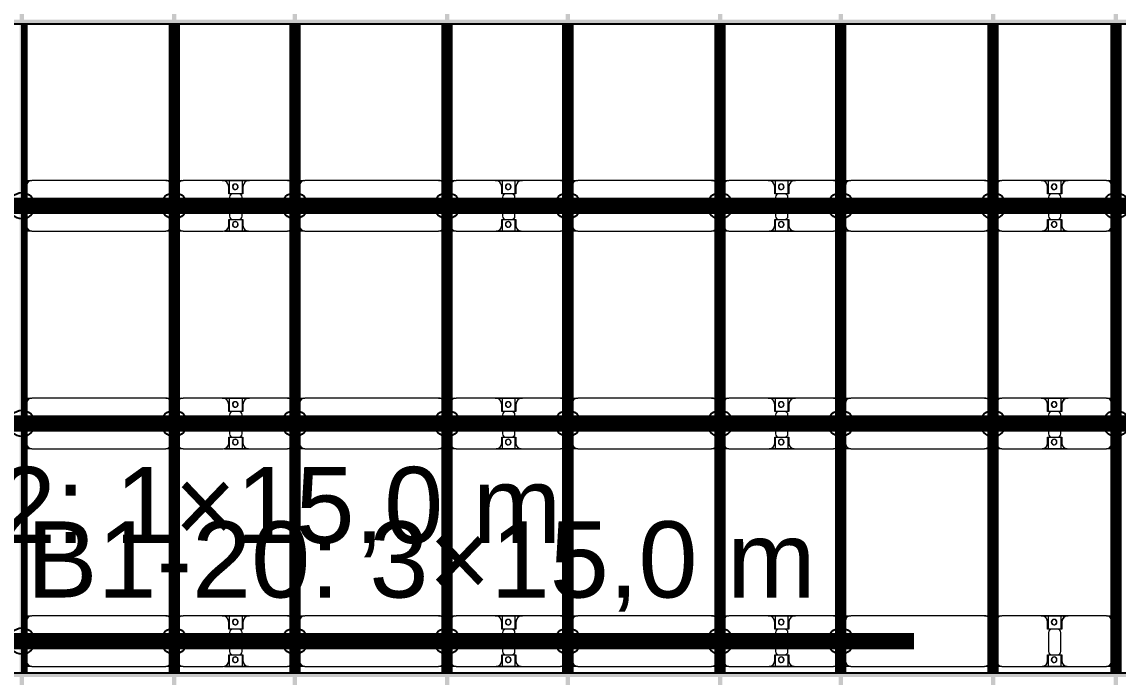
# Model space of a CAD drawing. Header units: millimetres. Extents: x -268744 to 115753, y -96240 to -10461.
# Drawn here: x -249724 to -239644, y -28647 to -22627 of the extents above; entities that cross this region are included whole.
import ezdxf

# ---------------------------------------------------------------- set-up
doc = ezdxf.new("R2010")
doc.units = ezdxf.units.MM
doc.layers.add('A-GENM', color=13, linetype='Continuous', lineweight=9)
doc.layers.add('S-BEAM', color=12, linetype='Continuous', lineweight=9)
doc.layers.add('GC-GHI CHU', color=2, linetype='Continuous')
doc.layers.add('GC-HOP 40x60 GIA CUONG', color=1, linetype='Continuous')
doc.styles.add('GC_VN', font='arial.ttf')

# ---------------------------------------------------------------- blocks, each defined once
blk = doc.blocks.new('Dầm C52 - Dầm C52-V1-KHUNG KẾT CẤU BÈ PIN 1')
at = {"layer": 'S-BEAM', "lineweight": 140}
h = blk.add_hatch(color=1, dxfattribs=at)
h.paths.add_polyline_path([(-25481, 20), (-25481, -20), (-25441, -20), (-25445, 20)])
h.paths.add_polyline_path([(-25401, -20), (-19441, -20), (-19443, 20), (-25401, 20)])
h.paths.add_polyline_path([(-19401, 20), (-19401, -20), (-13441, -20), (-13441, 20), (-18981, 20)])
h.paths.add_polyline_path([(-13401, -20), (-7441, -20), (-7441, 20), (-13401, 20)])
h.paths.add_polyline_path([(-7401, 20), (-7401, -20), (-1441, -20), (-1441, 20), (-6977, 20)])
h.paths.add_polyline_path([(-1401, -20), (4559, -20), (4559, 20), (-1401, 20)])
h.paths.add_polyline_path([(4599, 20), (4599, -20), (10559, -20), (10559, 20), (5027, 20)])
h.paths.add_polyline_path([(10599, -20), (16559, -20), (16559, 20), (10599, 20)])
h.paths.add_polyline_path([(16599, 20), (16599, -20), (22559, -20), (22559, 20), (17032, 20)])
h.paths.add_polyline_path([(22599, -20), (25259, -20), (25259, 20), (22599, 20)])
h.paths.add_polyline_path([(25299, -20), (25481, -20), (25481, 20), (25299, 20)])
at = {"layer": 'S-BEAM', "color": 1, "lineweight": 140}
blk.add_line((22559, -20), (16599, -20), dxfattribs=at)
blk = doc.blocks.new('Dầm C52 - Dầm C52-102503-KHUNG KẾT CẤU BÈ PIN 1')
at = {"layer": 'S-BEAM', "lineweight": 140}
h = blk.add_hatch(color=1, dxfattribs=at)
h.paths.add_polyline_path([(-25481, 20), (-25481, -20), (-25441, -20), (-25441, 20)])
h.paths.add_polyline_path([(-25401, 20), (-25401, -20), (-19441, -20), (-19443, 20), (-24983, 20)])
h.paths.add_polyline_path([(-19401, 20), (-19401, -20), (-13441, -20), (-13441, 20), (-17596, 20)])
h.paths.add_polyline_path([(-13401, -20), (-7441, -20), (-7441, 20), (-13401, 20)])
h.paths.add_polyline_path([(-7401, -20), (-1441, -20), (-1441, 20), (-7401, 20)])
h.paths.add_polyline_path([(-1401, -20), (4559, -20), (4559, 20), (-1401, 20)])
h.paths.add_polyline_path([(4599, -20), (10559, -20), (10559, 20), (4599, 20)])
h.paths.add_polyline_path([(10599, 20), (10599, -20), (16559, -20), (16559, 20), (11953, 20)])
h.paths.add_polyline_path([(16599, -20), (22559, -20), (22559, 20), (16599, 20)])
h.paths.add_polyline_path([(22599, -20), (25259, -20), (25259, 20), (22599, 20)])
h.paths.add_polyline_path([(25299, -20), (25442, -20), (25442, 20), (25299, 20)])
at = {"layer": 'S-BEAM', "color": 1, "lineweight": 140}
for p, q in [((16599, 20), (22559, 20)), ((22559, -20), (16599, -20))]:
    blk.add_line(p, q, dxfattribs=at)
blk = doc.blocks.new('Dầm C52 - Dầm C52-V2-KHUNG KẾT CẤU BÈ PIN 1')
at = {"layer": 'S-BEAM', "lineweight": 140}
h = blk.add_hatch(color=1, dxfattribs=at)
h.paths.add_polyline_path([(-25481, 20), (-25481, -20), (-25441, -20), (-25441, 20)])
h.paths.add_polyline_path([(-25401, 20), (-25401, -20), (-19441, -20), (-19443, 20), (-24983, 20)])
h.paths.add_polyline_path([(-19401, 20), (-19401, -20), (-13441, -20), (-13441, 20), (-18520, 20)])
h.paths.add_polyline_path([(-13401, -20), (-7441, -20), (-7441, 20), (-13401, 20)])
h.paths.add_polyline_path([(-7401, 20), (-7401, -20), (-1441, -20), (-1441, 20), (-6515, 20)])
h.paths.add_polyline_path([(-1401, 20), (-1401, -20), (4559, -20), (4559, 20), (-975, 20)])
h.paths.add_polyline_path([(4599, -20), (10559, -20), (10559, 20), (4599, 20)])
h.paths.add_polyline_path([(10599, -20), (16559, -20), (16559, 20), (10599, 20)])
h.paths.add_polyline_path([(16599, 20), (16599, -20), (22559, -20), (22559, 20), (17493, 20)])
h.paths.add_polyline_path([(22599, 20), (22599, -20), (25259, -20), (25259, 20), (23034, 20)])
h.paths.add_polyline_path([(25299, -20), (25481, -20), (25481, 20), (25299, 20)])
at = {"layer": 'S-BEAM', "color": 1, "lineweight": 140}
for p, q in [((16599, 20), (22559, 20)), ((22559, -20), (16599, -20))]:
    blk.add_line(p, q, dxfattribs=at)
blk = doc.blocks.new('Dai phao do pin - DẢI PHAO ĐỠ PIN-V17-KHUNG KẾT CẤU BÈ PIN 1')
at = {"layer": 'A-GENM', "color": 7}
for p, q in [((4328, 242), (4400, 242)), ((4328, 242), (4400, 242)), ((5630, 242), (4400, 242)), ((5630, 242), (5688, 242)), ((5630, 242), (5688, 242)), ((5728, 242), (5790, 242)), ((5728, 242), (5790, 242)), ((6150, 242), (5790, 242)), ((6150, 242), (6332, 242)), ((6332, 242), (6150, 242)), ((6218, 242), (6400, 242)), ((6218, 116), (6218, 242)), ((6400, 242), (6218, 242)), ((6332, 242), (6332, 116)), ((6750, 242), (6400, 242)), ((6750, 242), (6798, 242)), ((6750, 242), (6798, 242)), ((6838, 242), (6910, 242)), ((6838, 242), (6910, 242)), ((8140, 242), (6910, 242)), ((8140, 242), (8198, 242)), ((8140, 242), (8198, 242)), ((8238, 242), (8300, 242)), ((8238, 242), (8300, 242)), ((8660, 242), (8300, 242)), ((8660, 242), (8842, 242)), ((8842, 242), (8660, 242)), ((8728, 242), (8910, 242)), ((8728, 116), (8728, 242)), ((8910, 242), (8728, 242)), ((8842, 242), (8842, 116)), ((9260, 242), (8910, 242)), ((9260, 242), (9308, 242)), ((9260, 242), (9308, 242)), ((9348, 242), (9420, 242)), ((9348, 242), (9420, 242)), ((10650, 242), (9420, 242)), ((10650, 242), (10708, 242)), ((10650, 242), (10708, 242)), ((10748, 242), (10810, 242)), ((10748, 242), (10810, 242)), ((11170, 242), (10810, 242)), ((11170, 242), (11352, 242)), ((11352, 242), (11170, 242)), ((11238, 242), (11420, 242)), ((11238, 116), (11238, 242)), ((11420, 242), (11238, 242)), ((11352, 242), (11352, 116)), ((11770, 242), (11420, 242)), ((11770, 242), (11818, 242)), ((11770, 242), (11818, 242)), ((11858, 242), (11930, 242)), ((11858, 242), (11930, 242)), ((13160, 242), (11930, 242)), ((13160, 242), (13218, 242)), ((13160, 242), (13218, 242)), ((13258, 242), (13320, 242)), ((13258, 242), (13320, 242)), ((13680, 242), (13320, 242)), ((13680, 242), (13862, 242)), ((13862, 242), (13680, 242)), ((13748, 242), (13930, 242)), ((13748, 116), (13748, 242)), ((13930, 242), (13748, 242)), ((13862, 242), (13862, 116)), ((14280, 242), (13930, 242)), ((14280, 242), (14348, 242)), ((14280, 242), (14348, 242)), ((4350, 192), (4350, -173)), ((5680, -173), (5680, 192)), ((5740, 192), (5740, -173)), ((6210, 118), (6210, 182)), ((6302, 118), (6210, 118)), ((6340, 118), (6248, 118)), ((6340, 182), (6340, 118)), ((6860, 192), (6860, -173)), ((8190, -173), (8190, 192)), ((8250, 192), (8250, -173)), ((8720, 118), (8720, 182)), ((8812, 118), (8720, 118)), ((8850, 118), (8758, 118)), ((8850, 182), (8850, 118)), ((9370, 192), (9370, -173)), ((10700, -173), (10700, 192)), ((10760, 192), (10760, -173)), ((11230, 118), (11230, 182)), ((11322, 118), (11230, 118)), ((11360, 118), (11268, 118)), ((11360, 182), (11360, 118)), ((11880, 192), (11880, -173)), ((13210, -173), (13210, 192)), ((13270, 192), (13270, -173)), ((13740, 118), (13740, 182)), ((13832, 118), (13740, 118)), ((13870, 118), (13778, 118)), ((13870, 182), (13870, 118)), ((14330, -173), (14330, 192)), ((6218, 88), (6218, -88)), ((6332, -88), (6332, 88)), ((8728, 88), (8728, -88)), ((8842, -88), (8842, 88)), ((11238, 88), (11238, -88)), ((11352, -88), (11352, 88)), ((13748, 88), (13748, -88)), ((13862, -88), (13862, 88)), ((6210, -173), (6210, -118)), ((6210, -118), (6302, -118)), ((6218, -223), (6218, -116)), ((6248, -118), (6340, -118)), ((6332, -116), (6332, -223)), ((6340, -118), (6340, -173)), ((8720, -173), (8720, -118)), ((8720, -118), (8812, -118)), ((8728, -223), (8728, -116)), ((8758, -118), (8850, -118)), ((8842, -116), (8842, -223)), ((8850, -118), (8850, -173)), ((11230, -173), (11230, -118)), ((11230, -118), (11322, -118)), ((11238, -223), (11238, -116)), ((11268, -118), (11360, -118)), ((11352, -116), (11352, -223)), ((11360, -118), (11360, -173)), ((13740, -173), (13740, -118)), ((13740, -118), (13832, -118)), ((13748, -223), (13748, -116)), ((13778, -118), (13870, -118)), ((13862, -116), (13862, -223)), ((13870, -118), (13870, -173)), ((4400, -223), (4328, -223)), ((4400, -223), (4328, -223)), ((4400, -223), (5630, -223)), ((5688, -223), (5630, -223)), ((5688, -223), (5630, -223)), ((5790, -223), (5728, -223)), ((5790, -223), (5728, -223)), ((5790, -223), (6160, -223)), ((6332, -223), (6170, -223)), ((6170, -223), (6332, -223)), ((6390, -223), (6218, -223)), ((6218, -223), (6390, -223)), ((6390, -223), (6750, -223)), ((6798, -223), (6750, -223)), ((6798, -223), (6750, -223)), ((6910, -223), (6838, -223)), ((6910, -223), (6838, -223)), ((6910, -223), (8140, -223)), ((8198, -223), (8140, -223)), ((8198, -223), (8140, -223)), ((8300, -223), (8238, -223)), ((8300, -223), (8238, -223)), ((8300, -223), (8670, -223)), ((8842, -223), (8670, -223)), ((8670, -223), (8842, -223)), ((8900, -223), (8728, -223)), ((8728, -223), (8900, -223)), ((8900, -223), (9260, -223)), ((9308, -223), (9260, -223)), ((9308, -223), (9260, -223)), ((9420, -223), (9348, -223)), ((9420, -223), (9348, -223)), ((9420, -223), (10650, -223)), ((10708, -223), (10650, -223)), ((10708, -223), (10650, -223)), ((10810, -223), (10748, -223)), ((10810, -223), (10748, -223)), ((10810, -223), (11180, -223)), ((11352, -223), (11180, -223)), ((11180, -223), (11352, -223)), ((11410, -223), (11238, -223)), ((11238, -223), (11410, -223)), ((11410, -223), (11770, -223)), ((11818, -223), (11770, -223)), ((11818, -223), (11770, -223)), ((11930, -223), (11858, -223)), ((11930, -223), (11858, -223)), ((11930, -223), (13160, -223)), ((13218, -223), (13160, -223)), ((13218, -223), (13160, -223)), ((13320, -223), (13258, -223)), ((13320, -223), (13258, -223)), ((13320, -223), (13690, -223)), ((13862, -223), (13690, -223)), ((13690, -223), (13862, -223)), ((13920, -223), (13748, -223)), ((13748, -223), (13920, -223)), ((13920, -223), (14280, -223)), ((14348, -223), (14280, -223)), ((14348, -223), (14280, -223))]:
    blk.add_line(p, q, dxfattribs=at)
for centre, radius, start, end in [((4400, 192), 50, 90, 180), ((4400, 192), 50, 150, 180), ((4400, 192), 50, 105, 135), ((5630, 192), 50, 360, 90), ((5630, 192), 50, 60, 90), ((5630, 192), 50, 15, 30), ((5790, 192), 50, 90, 180), ((5790, 192), 50, 105, 180), ((6150, 182), 60, 360, 90), ((6150, 182), 60, 360, 60), ((6269, 183), 25, 0, 180), ((6269, 183), 25, 0, 165), ((6271, 183), 25, 0, 180), ((6271, 183), 25, 90, 180), ((6271, 183), 25, 15, 75), ((6400, 182), 60, 90, 180), ((6400, 182), 60, 120, 180), ((6750, 192), 50, 30, 90), ((6750, 192), 50, 30, 75), ((6910, 192), 50, 90, 180), ((6910, 192), 50, 150, 180), ((6910, 192), 50, 105, 135), ((8140, 192), 50, 360, 90), ((8140, 192), 50, 60, 90), ((8140, 192), 50, 15, 30), ((8300, 192), 50, 90, 180), ((8300, 192), 50, 105, 180), ((8660, 182), 60, 360, 90), ((8660, 182), 60, 360, 60), ((8779, 183), 25, 360, 180), ((8779, 183), 25, 360, 165), ((8781, 183), 25, 0, 180), ((8781, 183), 25, 90, 180), ((8781, 183), 25, 15, 75), ((8910, 182), 60, 90, 180), ((8910, 182), 60, 120, 180), ((9260, 192), 50, 30, 90), ((9260, 192), 50, 30, 75), ((9420, 192), 50, 90, 180), ((9420, 192), 50, 150, 180), ((9420, 192), 50, 105, 135), ((10650, 192), 50, 360, 90), ((10650, 192), 50, 60, 90), ((10650, 192), 50, 15, 30), ((10810, 192), 50, 90, 180), ((10810, 192), 50, 105, 180), ((11170, 182), 60, 360, 90), ((11170, 182), 60, 360, 60), ((11289, 183), 25, 360, 180), ((11289, 183), 25, 360, 165), ((11291, 183), 25, 360, 180), ((11291, 183), 25, 90, 180), ((11291, 183), 25, 15, 75), ((11420, 182), 60, 90, 180), ((11420, 182), 60, 120, 180), ((11770, 192), 50, 30, 90), ((11770, 192), 50, 30, 75), ((11930, 192), 50, 90, 180), ((11930, 192), 50, 150, 180), ((11930, 192), 50, 105, 135), ((13160, 192), 50, 360, 90), ((13160, 192), 50, 60, 90), ((13160, 192), 50, 15, 30), ((13320, 192), 50, 90, 180), ((13320, 192), 50, 105, 180), ((13680, 182), 60, 360, 90), ((13680, 182), 60, 360, 60), ((13799, 183), 25, 0, 180), ((13799, 183), 25, 360, 165), ((13801, 183), 25, 0, 180), ((13801, 183), 25, 90, 180), ((13801, 183), 25, 15, 75), ((13930, 182), 60, 90, 180), ((13930, 182), 60, 120, 180), ((14280, 192), 50, 360, 90), ((14280, 192), 50, 360, 75), ((6248, 88), 30, 90, 180), ((6269, 183), 25, 180, 0), ((6271, 183), 25, 180, 360), ((6271, 183), 25, 180, 300), ((6269, 183), 25, 210, 0), ((6271, 183), 25, 330, 345), ((6302, 88), 30, 360, 90), ((8758, 88), 30, 90, 180), ((8779, 183), 25, 180, 360), ((8781, 183), 25, 180, 360), ((8781, 183), 25, 180, 300), ((8779, 183), 25, 210, 360), ((8781, 183), 25, 330, 345), ((8812, 88), 30, 360, 90), ((11268, 88), 30, 90, 180), ((11289, 183), 25, 180, 0), ((11291, 183), 25, 180, 0), ((11291, 183), 25, 180, 300), ((11289, 183), 25, 210, 0), ((11291, 183), 25, 330, 345), ((11322, 88), 30, 0, 90), ((13778, 88), 30, 90, 180), ((13799, 183), 25, 180, 0), ((13801, 183), 25, 180, 0), ((13801, 183), 25, 180, 300), ((13799, 183), 25, 210, 360), ((13801, 183), 25, 330, 345), ((13832, 88), 30, 360, 90), ((6248, -88), 30, 180, 270), ((6302, -88), 30, 270, 0), ((8758, -88), 30, 180, 270), ((8812, -88), 30, 270, 360), ((11268, -88), 30, 180, 270), ((11322, -88), 30, 270, 0), ((13778, -88), 30, 180, 270), ((13832, -88), 30, 270, 0), ((4400, -173), 50, 180, 270), ((4400, -173), 50, 180, 210.8169), ((5630, -173), 50, 270, 360), ((5630, -173), 50, 330, 360), ((5790, -173), 50, 180, 270), ((5790, -173), 50, 180, 255), ((6160, -173), 50, 270, 360), ((6160, -173), 50, 285, 360), ((6269, -162), 25, 0, 180), ((6269, -162), 25, 105, 165), ((6269, -162), 25, 180, 0), ((6269, -162), 25, 195, 0), ((6271, -162), 25, 360, 180), ((6271, -162), 25, 105, 180), ((6271, -162), 25, 180, 360), ((6271, -162), 25, 180, 270), ((6269, -162), 25, 0, 75), ((6271, -162), 25, 15, 75), ((6271, -162), 25, 285, 345), ((6390, -173), 50, 180, 270), ((6390, -173), 50, 180, 255), ((6750, -173), 50, 270, 330), ((6750, -173), 50, 285, 330), ((6910, -173), 50, 180, 270), ((6910, -173), 50, 180, 210), ((8140, -173), 50, 270, 0), ((8140, -173), 50, 330, 360), ((8300, -173), 50, 180, 270), ((8300, -173), 50, 180, 255), ((8670, -173), 50, 270, 0), ((8670, -173), 50, 285, 0), ((8779, -162), 25, 0, 180), ((8779, -162), 25, 105, 165), ((8779, -162), 25, 180, 0), ((8779, -162), 25, 195, 0), ((8781, -162), 25, 0, 180), ((8781, -162), 25, 105, 180), ((8781, -162), 25, 180, 360), ((8781, -162), 25, 180, 270), ((8779, -162), 25, 0, 75), ((8781, -162), 25, 15, 75), ((8781, -162), 25, 285, 345), ((8900, -173), 50, 180, 270), ((8900, -173), 50, 180, 255), ((9260, -173), 50, 270, 330), ((9260, -173), 50, 285, 330), ((9420, -173), 50, 180, 270), ((9420, -173), 50, 180, 210), ((10650, -173), 50, 270, 360), ((10650, -173), 50, 330, 360), ((10810, -173), 50, 180, 270), ((10810, -173), 50, 180, 255), ((11180, -173), 50, 270, 0), ((11180, -173), 50, 285, 0), ((11289, -162), 25, 0, 180), ((11289, -162), 25, 105, 165), ((11289, -162), 25, 180, 0), ((11289, -162), 25, 195, 0), ((11291, -162), 25, 0, 180), ((11291, -162), 25, 105, 180), ((11291, -162), 25, 180, 0), ((11291, -162), 25, 180, 270), ((11289, -162), 25, 360, 75), ((11291, -162), 25, 15, 75), ((11291, -162), 25, 285, 345), ((11410, -173), 50, 180, 270), ((11410, -173), 50, 180, 255), ((11770, -173), 50, 270, 330), ((11770, -173), 50, 285, 330), ((11930, -173), 50, 180, 270), ((11930, -173), 50, 180, 210), ((13160, -173), 50, 270, 0), ((13160, -173), 50, 330, 0), ((13320, -173), 50, 180, 270), ((13320, -173), 50, 180, 255), ((13690, -173), 50, 270, 360), ((13690, -173), 50, 285, 360), ((13799, -162), 25, 0, 180), ((13799, -162), 25, 105, 165), ((13799, -162), 25, 180, 0), ((13799, -162), 25, 195, 0), ((13801, -162), 25, 0, 180), ((13801, -162), 25, 105, 180), ((13801, -162), 25, 180, 0), ((13801, -162), 25, 180, 270), ((13799, -162), 25, 0, 75), ((13801, -162), 25, 15, 75), ((13801, -162), 25, 285, 345), ((13920, -173), 50, 180, 270), ((13920, -173), 50, 180, 255), ((14280, -173), 50, 270, 0), ((14280, -173), 50, 285, 0), ((4400, -173), 50, 240, 270), ((5630, -173), 50, 285, 300), ((6910, -173), 50, 240, 270), ((8140, -173), 50, 285, 300), ((9420, -173), 50, 240, 270), ((10650, -173), 50, 285, 300), ((11930, -173), 50, 240, 270), ((13160, -173), 50, 285, 300)]:
    blk.add_arc(centre, radius, start, end, dxfattribs=at)
blk = doc.blocks.new('Dai phao do pin - DẢI PHAO ĐỠ PIN-V22-KHUNG KẾT CẤU BÈ PIN 1')
at = {"layer": 'A-GENM', "color": 7}
for p, q in [((4328, 242), (4400, 242)), ((4328, 242), (4400, 242)), ((5630, 242), (4400, 242)), ((5630, 242), (5688, 242)), ((5630, 242), (5688, 242)), ((5728, 242), (5790, 242)), ((5728, 242), (5790, 242)), ((6150, 242), (5790, 242)), ((6150, 242), (6332, 242)), ((6332, 242), (6150, 242)), ((6218, 242), (6400, 242)), ((6218, 116), (6218, 242)), ((6400, 242), (6218, 242)), ((6332, 242), (6332, 116)), ((6750, 242), (6400, 242)), ((6750, 242), (6798, 242)), ((6750, 242), (6798, 242)), ((6838, 242), (6910, 242)), ((6838, 242), (6910, 242)), ((8140, 242), (6910, 242)), ((8140, 242), (8198, 242)), ((8140, 242), (8198, 242)), ((8238, 242), (8300, 242)), ((8238, 242), (8300, 242)), ((8660, 242), (8300, 242)), ((8660, 242), (8842, 242)), ((8842, 242), (8660, 242)), ((8728, 242), (8910, 242)), ((8728, 116), (8728, 242)), ((8910, 242), (8728, 242)), ((8842, 242), (8842, 116)), ((9260, 242), (8910, 242)), ((9260, 242), (9308, 242)), ((9260, 242), (9308, 242)), ((9348, 242), (9420, 242)), ((9348, 242), (9420, 242)), ((10650, 242), (9420, 242)), ((10650, 242), (10708, 242)), ((10650, 242), (10708, 242)), ((10748, 242), (10810, 242)), ((10748, 242), (10810, 242)), ((11170, 242), (10810, 242)), ((11170, 242), (11352, 242)), ((11352, 242), (11170, 242)), ((11238, 242), (11420, 242)), ((11238, 116), (11238, 242)), ((11420, 242), (11238, 242)), ((11352, 242), (11352, 116)), ((11770, 242), (11420, 242)), ((11770, 242), (11818, 242)), ((11770, 242), (11818, 242)), ((11858, 242), (11930, 242)), ((11858, 242), (11930, 242)), ((13160, 242), (11930, 242)), ((13160, 242), (13218, 242)), ((13160, 242), (13218, 242)), ((13258, 242), (13320, 242)), ((13258, 242), (13320, 242)), ((13680, 242), (13320, 242)), ((13680, 242), (13862, 242)), ((13862, 242), (13680, 242)), ((13748, 242), (13930, 242)), ((13748, 116), (13748, 242)), ((13930, 242), (13748, 242)), ((13862, 242), (13862, 116)), ((14280, 242), (13930, 242)), ((14280, 242), (14348, 242)), ((14280, 242), (14348, 242)), ((4350, 192), (4350, -173)), ((5680, -173), (5680, 192)), ((5740, 192), (5740, -173)), ((6210, 118), (6210, 182)), ((6302, 118), (6210, 118)), ((6340, 118), (6248, 118)), ((6340, 182), (6340, 118)), ((6860, 192), (6860, -173)), ((8190, -173), (8190, 192)), ((8250, 192), (8250, -173)), ((8720, 118), (8720, 182)), ((8812, 118), (8720, 118)), ((8850, 118), (8758, 118)), ((8850, 182), (8850, 118)), ((9370, 192), (9370, -173)), ((10700, -173), (10700, 192)), ((10760, 192), (10760, -173)), ((11230, 118), (11230, 182)), ((11322, 118), (11230, 118)), ((11360, 118), (11268, 118)), ((11360, 182), (11360, 118)), ((11880, 192), (11880, -173)), ((13210, -173), (13210, 192)), ((13270, 192), (13270, -173)), ((13740, 118), (13740, 182)), ((13832, 118), (13740, 118)), ((13870, 118), (13778, 118)), ((13870, 182), (13870, 118)), ((14330, -173), (14330, 192)), ((6218, 88), (6218, -88)), ((6332, -88), (6332, 88)), ((8728, 88), (8728, -88)), ((8842, -88), (8842, 88)), ((11238, 88), (11238, -88)), ((11352, -88), (11352, 88)), ((13748, 88), (13748, -88)), ((13862, -88), (13862, 88)), ((6210, -173), (6210, -118)), ((6210, -118), (6302, -118)), ((6218, -223), (6218, -116)), ((6248, -118), (6340, -118)), ((6332, -116), (6332, -223)), ((6340, -118), (6340, -173)), ((8720, -173), (8720, -118)), ((8720, -118), (8812, -118)), ((8728, -223), (8728, -116)), ((8758, -118), (8850, -118)), ((8842, -116), (8842, -223)), ((8850, -118), (8850, -173)), ((11230, -173), (11230, -118)), ((11230, -118), (11322, -118)), ((11238, -223), (11238, -116)), ((11268, -118), (11360, -118)), ((11352, -116), (11352, -223)), ((11360, -118), (11360, -173)), ((13740, -173), (13740, -118)), ((13740, -118), (13832, -118)), ((13748, -223), (13748, -116)), ((13778, -118), (13870, -118)), ((13862, -116), (13862, -223)), ((13870, -118), (13870, -173)), ((4400, -223), (4328, -223)), ((4400, -223), (4328, -223)), ((4400, -223), (5630, -223)), ((5688, -223), (5630, -223)), ((5688, -223), (5630, -223)), ((5790, -223), (5728, -223)), ((5790, -223), (5728, -223)), ((5790, -223), (6160, -223)), ((6332, -223), (6170, -223)), ((6170, -223), (6332, -223)), ((6390, -223), (6218, -223)), ((6218, -223), (6390, -223)), ((6390, -223), (6750, -223)), ((6798, -223), (6750, -223)), ((6798, -223), (6750, -223)), ((6910, -223), (6838, -223)), ((6910, -223), (6838, -223)), ((6910, -223), (8140, -223)), ((8198, -223), (8140, -223)), ((8198, -223), (8140, -223)), ((8300, -223), (8238, -223)), ((8300, -223), (8238, -223)), ((8300, -223), (8670, -223)), ((8842, -223), (8670, -223)), ((8670, -223), (8842, -223)), ((8900, -223), (8728, -223)), ((8728, -223), (8900, -223)), ((8900, -223), (9260, -223)), ((9308, -223), (9260, -223)), ((9308, -223), (9260, -223)), ((9420, -223), (9348, -223)), ((9420, -223), (9348, -223)), ((9420, -223), (10650, -223)), ((10708, -223), (10650, -223)), ((10708, -223), (10650, -223)), ((10810, -223), (10748, -223)), ((10810, -223), (10748, -223)), ((10810, -223), (11180, -223)), ((11352, -223), (11180, -223)), ((11180, -223), (11352, -223)), ((11410, -223), (11238, -223)), ((11238, -223), (11410, -223)), ((11410, -223), (11770, -223)), ((11818, -223), (11770, -223)), ((11818, -223), (11770, -223)), ((11930, -223), (11858, -223)), ((11930, -223), (11858, -223)), ((11930, -223), (13160, -223)), ((13218, -223), (13160, -223)), ((13218, -223), (13160, -223)), ((13320, -223), (13258, -223)), ((13320, -223), (13258, -223)), ((13320, -223), (13690, -223)), ((13862, -223), (13690, -223)), ((13690, -223), (13862, -223)), ((13920, -223), (13748, -223)), ((13748, -223), (13920, -223)), ((13920, -223), (14280, -223)), ((14348, -223), (14280, -223)), ((14348, -223), (14280, -223))]:
    blk.add_line(p, q, dxfattribs=at)
for centre, radius, start, end in [((4400, 192), 50, 90, 180), ((4400, 192), 50, 150, 180), ((4400, 192), 50, 105, 135), ((5630, 192), 50, 360, 90), ((5630, 192), 50, 60, 90), ((5630, 192), 50, 15, 30), ((5790, 192), 50, 90, 180), ((5790, 192), 50, 105, 180), ((6150, 182), 60, 360, 90), ((6150, 182), 60, 360, 60), ((6269, 183), 25, 0, 180), ((6269, 183), 25, 0, 165), ((6271, 183), 25, 0, 180), ((6271, 183), 25, 90, 180), ((6271, 183), 25, 15, 75), ((6400, 182), 60, 90, 180), ((6400, 182), 60, 120, 180), ((6750, 192), 50, 30, 90), ((6750, 192), 50, 30, 75), ((6910, 192), 50, 90, 180), ((6910, 192), 50, 150, 180), ((6910, 192), 50, 105, 135), ((8140, 192), 50, 360, 90), ((8140, 192), 50, 60, 90), ((8140, 192), 50, 15, 30), ((8300, 192), 50, 90, 180), ((8300, 192), 50, 105, 180), ((8660, 182), 60, 360, 90), ((8660, 182), 60, 360, 60), ((8779, 183), 25, 360, 180), ((8779, 183), 25, 360, 165), ((8781, 183), 25, 0, 180), ((8781, 183), 25, 90, 180), ((8781, 183), 25, 15, 75), ((8910, 182), 60, 90, 180), ((8910, 182), 60, 120, 180), ((9260, 192), 50, 30, 90), ((9260, 192), 50, 30, 75), ((9420, 192), 50, 90, 180), ((9420, 192), 50, 150, 180), ((9420, 192), 50, 105, 135), ((10650, 192), 50, 360, 90), ((10650, 192), 50, 60, 90), ((10650, 192), 50, 15, 30), ((10810, 192), 50, 90, 180), ((10810, 192), 50, 105, 180), ((11170, 182), 60, 360, 90), ((11170, 182), 60, 360, 60), ((11289, 183), 25, 360, 180), ((11289, 183), 25, 360, 165), ((11291, 183), 25, 360, 180), ((11291, 183), 25, 90, 180), ((11291, 183), 25, 15, 75), ((11420, 182), 60, 90, 180), ((11420, 182), 60, 120, 180), ((11770, 192), 50, 30, 90), ((11770, 192), 50, 30, 75), ((11930, 192), 50, 90, 180), ((11930, 192), 50, 150, 180), ((11930, 192), 50, 105, 135), ((13160, 192), 50, 360, 90), ((13160, 192), 50, 60, 90), ((13160, 192), 50, 15, 30), ((13320, 192), 50, 90, 180), ((13320, 192), 50, 105, 180), ((13680, 182), 60, 360, 90), ((13680, 182), 60, 360, 60), ((13799, 183), 25, 0, 180), ((13799, 183), 25, 360, 165), ((13801, 183), 25, 0, 180), ((13801, 183), 25, 90, 180), ((13801, 183), 25, 15, 75), ((13930, 182), 60, 90, 180), ((13930, 182), 60, 120, 180), ((14280, 192), 50, 360, 90), ((14280, 192), 50, 360, 75), ((6248, 88), 30, 90, 180), ((6269, 183), 25, 180, 0), ((6271, 183), 25, 180, 360), ((6271, 183), 25, 180, 300), ((6269, 183), 25, 210, 0), ((6271, 183), 25, 330, 345), ((6302, 88), 30, 360, 90), ((8758, 88), 30, 90, 180), ((8779, 183), 25, 180, 360), ((8781, 183), 25, 180, 360), ((8781, 183), 25, 180, 300), ((8779, 183), 25, 210, 360), ((8781, 183), 25, 330, 345), ((8812, 88), 30, 360, 90), ((11268, 88), 30, 90, 180), ((11289, 183), 25, 180, 0), ((11291, 183), 25, 180, 0), ((11291, 183), 25, 180, 300), ((11289, 183), 25, 210, 0), ((11291, 183), 25, 330, 345), ((11322, 88), 30, 0, 90), ((13778, 88), 30, 90, 180), ((13799, 183), 25, 180, 0), ((13801, 183), 25, 180, 0), ((13801, 183), 25, 180, 300), ((13799, 183), 25, 210, 360), ((13801, 183), 25, 330, 345), ((13832, 88), 30, 360, 90), ((6248, -88), 30, 180, 270), ((6302, -88), 30, 270, 0), ((8758, -88), 30, 180, 270), ((8812, -88), 30, 270, 360), ((11268, -88), 30, 180, 270), ((11322, -88), 30, 270, 0), ((13778, -88), 30, 180, 270), ((13832, -88), 30, 270, 0), ((4400, -173), 50, 180, 270), ((4400, -173), 50, 180, 210.8169), ((5630, -173), 50, 270, 360), ((5630, -173), 50, 330, 360), ((5790, -173), 50, 180, 270), ((5790, -173), 50, 180, 255), ((6160, -173), 50, 270, 360), ((6160, -173), 50, 285, 360), ((6269, -162), 25, 0, 180), ((6269, -162), 25, 105, 165), ((6269, -162), 25, 180, 0), ((6269, -162), 25, 195, 0), ((6271, -162), 25, 360, 180), ((6271, -162), 25, 105, 180), ((6271, -162), 25, 180, 360), ((6271, -162), 25, 180, 270), ((6269, -162), 25, 0, 75), ((6271, -162), 25, 15, 75), ((6271, -162), 25, 285, 345), ((6390, -173), 50, 180, 270), ((6390, -173), 50, 180, 255), ((6750, -173), 50, 270, 330), ((6750, -173), 50, 285, 330), ((6910, -173), 50, 180, 270), ((6910, -173), 50, 180, 210), ((8140, -173), 50, 270, 0), ((8140, -173), 50, 330, 360), ((8300, -173), 50, 180, 270), ((8300, -173), 50, 180, 255), ((8670, -173), 50, 270, 0), ((8670, -173), 50, 285, 0), ((8779, -162), 25, 0, 180), ((8779, -162), 25, 105, 165), ((8779, -162), 25, 180, 0), ((8779, -162), 25, 195, 0), ((8781, -162), 25, 0, 180), ((8781, -162), 25, 105, 180), ((8781, -162), 25, 180, 360), ((8781, -162), 25, 180, 270), ((8779, -162), 25, 0, 75), ((8781, -162), 25, 15, 75), ((8781, -162), 25, 285, 345), ((8900, -173), 50, 180, 270), ((8900, -173), 50, 180, 255), ((9260, -173), 50, 270, 330), ((9260, -173), 50, 285, 330), ((9420, -173), 50, 180, 270), ((9420, -173), 50, 180, 210), ((10650, -173), 50, 270, 360), ((10650, -173), 50, 330, 360), ((10810, -173), 50, 180, 270), ((10810, -173), 50, 180, 255), ((11180, -173), 50, 270, 0), ((11180, -173), 50, 285, 0), ((11289, -162), 25, 0, 180), ((11289, -162), 25, 105, 165), ((11289, -162), 25, 180, 0), ((11289, -162), 25, 195, 0), ((11291, -162), 25, 0, 180), ((11291, -162), 25, 105, 180), ((11291, -162), 25, 180, 0), ((11291, -162), 25, 180, 270), ((11289, -162), 25, 360, 75), ((11291, -162), 25, 15, 75), ((11291, -162), 25, 285, 345), ((11410, -173), 50, 180, 270), ((11410, -173), 50, 180, 255), ((11770, -173), 50, 270, 330), ((11770, -173), 50, 285, 330), ((11930, -173), 50, 180, 270), ((11930, -173), 50, 180, 210), ((13160, -173), 50, 270, 0), ((13160, -173), 50, 330, 0), ((13320, -173), 50, 180, 270), ((13320, -173), 50, 180, 255), ((13690, -173), 50, 270, 360), ((13690, -173), 50, 285, 360), ((13799, -162), 25, 0, 180), ((13799, -162), 25, 105, 165), ((13799, -162), 25, 180, 0), ((13799, -162), 25, 195, 0), ((13801, -162), 25, 0, 180), ((13801, -162), 25, 105, 180), ((13801, -162), 25, 180, 0), ((13801, -162), 25, 180, 270), ((13799, -162), 25, 0, 75), ((13801, -162), 25, 15, 75), ((13801, -162), 25, 285, 345), ((13920, -173), 50, 180, 270), ((13920, -173), 50, 180, 255), ((14280, -173), 50, 270, 0), ((14280, -173), 50, 285, 0), ((4400, -173), 50, 240, 270), ((5630, -173), 50, 285, 300), ((6910, -173), 50, 240, 270), ((8140, -173), 50, 285, 300), ((9420, -173), 50, 240, 270), ((10650, -173), 50, 285, 300), ((11930, -173), 50, 240, 270), ((13160, -173), 50, 285, 300)]:
    blk.add_arc(centre, radius, start, end, dxfattribs=at)
blk = doc.blocks.new('Dai phao do pin - DẢI PHAO ĐỠ PIN-V23-KHUNG KẾT CẤU BÈ PIN 1')
at = {"layer": 'A-GENM', "color": 7}
for p, q in [((4328, 242), (4400, 242)), ((4328, 242), (4400, 242)), ((5630, 242), (4400, 242)), ((5630, 242), (5688, 242)), ((5630, 242), (5688, 242)), ((5728, 242), (5790, 242)), ((5728, 242), (5790, 242)), ((6150, 242), (5790, 242)), ((6150, 242), (6332, 242)), ((6332, 242), (6150, 242)), ((6218, 242), (6400, 242)), ((6218, 116), (6218, 242)), ((6400, 242), (6218, 242)), ((6332, 242), (6332, 116)), ((6750, 242), (6400, 242)), ((6750, 242), (6798, 242)), ((6750, 242), (6798, 242)), ((6838, 242), (6910, 242)), ((6838, 242), (6910, 242)), ((8140, 242), (6910, 242)), ((8140, 242), (8198, 242)), ((8140, 242), (8198, 242)), ((8238, 242), (8300, 242)), ((8238, 242), (8300, 242)), ((8660, 242), (8300, 242)), ((8660, 242), (8842, 242)), ((8842, 242), (8660, 242)), ((8728, 242), (8910, 242)), ((8728, 116), (8728, 242)), ((8910, 242), (8728, 242)), ((8842, 242), (8842, 116)), ((9260, 242), (8910, 242)), ((9260, 242), (9308, 242)), ((9260, 242), (9308, 242)), ((9348, 242), (9420, 242)), ((9348, 242), (9420, 242)), ((10650, 242), (9420, 242)), ((10650, 242), (10708, 242)), ((10650, 242), (10708, 242)), ((10748, 242), (10810, 242)), ((10748, 242), (10810, 242)), ((11170, 242), (10810, 242)), ((11170, 242), (11352, 242)), ((11352, 242), (11170, 242)), ((11238, 242), (11420, 242)), ((11238, 116), (11238, 242)), ((11420, 242), (11238, 242)), ((11352, 242), (11352, 116)), ((11770, 242), (11420, 242)), ((11770, 242), (11818, 242)), ((11770, 242), (11818, 242)), ((11858, 242), (11930, 242)), ((11858, 242), (11930, 242)), ((13160, 242), (11930, 242)), ((13160, 242), (13218, 242)), ((13160, 242), (13218, 242)), ((13258, 242), (13320, 242)), ((13258, 242), (13320, 242)), ((13680, 242), (13320, 242)), ((13680, 242), (13862, 242)), ((13862, 242), (13680, 242)), ((13748, 242), (13930, 242)), ((13748, 116), (13748, 242)), ((13930, 242), (13748, 242)), ((13862, 242), (13862, 116)), ((14280, 242), (13930, 242)), ((14280, 242), (14348, 242)), ((14280, 242), (14348, 242)), ((4350, 192), (4350, -173)), ((5680, -173), (5680, 192)), ((5740, 192), (5740, -173)), ((6210, 118), (6210, 182)), ((6302, 118), (6210, 118)), ((6340, 118), (6248, 118)), ((6340, 182), (6340, 118)), ((6860, 192), (6860, -173)), ((8190, -173), (8190, 192)), ((8250, 192), (8250, -173)), ((8720, 118), (8720, 182)), ((8812, 118), (8720, 118)), ((8850, 118), (8758, 118)), ((8850, 182), (8850, 118)), ((9370, 192), (9370, -173)), ((10700, -173), (10700, 192)), ((10760, 192), (10760, -173)), ((11230, 118), (11230, 182)), ((11322, 118), (11230, 118)), ((11360, 118), (11268, 118)), ((11360, 182), (11360, 118)), ((11880, 192), (11880, -173)), ((13210, -173), (13210, 192)), ((13270, 192), (13270, -173)), ((13740, 118), (13740, 182)), ((13832, 118), (13740, 118)), ((13870, 118), (13778, 118)), ((13870, 182), (13870, 118)), ((14330, -173), (14330, 192)), ((6218, 88), (6218, -88)), ((6332, -88), (6332, 88)), ((8728, 88), (8728, -88)), ((8842, -88), (8842, 88)), ((11238, 88), (11238, -88)), ((11352, -88), (11352, 88)), ((13748, 88), (13748, -88)), ((13862, -88), (13862, 88)), ((6210, -173), (6210, -118)), ((6210, -118), (6302, -118)), ((6218, -223), (6218, -116)), ((6248, -118), (6340, -118)), ((6332, -116), (6332, -223)), ((6340, -118), (6340, -173)), ((8720, -173), (8720, -118)), ((8720, -118), (8812, -118)), ((8728, -223), (8728, -116)), ((8758, -118), (8850, -118)), ((8842, -116), (8842, -223)), ((8850, -118), (8850, -173)), ((11230, -173), (11230, -118)), ((11230, -118), (11322, -118)), ((11238, -223), (11238, -116)), ((11268, -118), (11360, -118)), ((11352, -116), (11352, -223)), ((11360, -118), (11360, -173)), ((13740, -173), (13740, -118)), ((13740, -118), (13832, -118)), ((13748, -223), (13748, -116)), ((13778, -118), (13870, -118)), ((13862, -116), (13862, -223)), ((13870, -118), (13870, -173)), ((4400, -223), (4328, -223)), ((4400, -223), (4328, -223)), ((4400, -223), (5630, -223)), ((5688, -223), (5630, -223)), ((5688, -223), (5630, -223)), ((5790, -223), (5728, -223)), ((5790, -223), (5728, -223)), ((5790, -223), (6160, -223)), ((6332, -223), (6170, -223)), ((6170, -223), (6332, -223)), ((6390, -223), (6218, -223)), ((6218, -223), (6390, -223)), ((6390, -223), (6750, -223)), ((6798, -223), (6750, -223)), ((6798, -223), (6750, -223)), ((6910, -223), (6838, -223)), ((6910, -223), (6838, -223)), ((6910, -223), (8140, -223)), ((8198, -223), (8140, -223)), ((8198, -223), (8140, -223)), ((8300, -223), (8238, -223)), ((8300, -223), (8238, -223)), ((8300, -223), (8670, -223)), ((8842, -223), (8670, -223)), ((8670, -223), (8842, -223)), ((8900, -223), (8728, -223)), ((8728, -223), (8900, -223)), ((8900, -223), (9260, -223)), ((9308, -223), (9260, -223)), ((9308, -223), (9260, -223)), ((9420, -223), (9348, -223)), ((9420, -223), (9348, -223)), ((9420, -223), (10650, -223)), ((10708, -223), (10650, -223)), ((10708, -223), (10650, -223)), ((10810, -223), (10748, -223)), ((10810, -223), (10748, -223)), ((10810, -223), (11180, -223)), ((11352, -223), (11180, -223)), ((11180, -223), (11352, -223)), ((11410, -223), (11238, -223)), ((11238, -223), (11410, -223)), ((11410, -223), (11770, -223)), ((11818, -223), (11770, -223)), ((11818, -223), (11770, -223)), ((11930, -223), (11858, -223)), ((11930, -223), (11858, -223)), ((11930, -223), (13160, -223)), ((13218, -223), (13160, -223)), ((13218, -223), (13160, -223)), ((13320, -223), (13258, -223)), ((13320, -223), (13258, -223)), ((13320, -223), (13690, -223)), ((13862, -223), (13690, -223)), ((13690, -223), (13862, -223)), ((13920, -223), (13748, -223)), ((13748, -223), (13920, -223)), ((13920, -223), (14280, -223)), ((14348, -223), (14280, -223)), ((14348, -223), (14280, -223))]:
    blk.add_line(p, q, dxfattribs=at)
for centre, radius, start, end in [((4400, 192), 50, 90, 180), ((4400, 192), 50, 150, 180), ((4400, 192), 50, 105, 135), ((5630, 192), 50, 360, 90), ((5630, 192), 50, 60, 90), ((5630, 192), 50, 15, 30), ((5790, 192), 50, 90, 180), ((5790, 192), 50, 105, 180), ((6150, 182), 60, 360, 90), ((6150, 182), 60, 360, 60), ((6269, 183), 25, 0, 180), ((6269, 183), 25, 0, 165), ((6271, 183), 25, 0, 180), ((6271, 183), 25, 90, 180), ((6271, 183), 25, 15, 75), ((6400, 182), 60, 90, 180), ((6400, 182), 60, 120, 180), ((6750, 192), 50, 30, 90), ((6750, 192), 50, 30, 75), ((6910, 192), 50, 90, 180), ((6910, 192), 50, 150, 180), ((6910, 192), 50, 105, 135), ((8140, 192), 50, 360, 90), ((8140, 192), 50, 60, 90), ((8140, 192), 50, 15, 30), ((8300, 192), 50, 90, 180), ((8300, 192), 50, 105, 180), ((8660, 182), 60, 360, 90), ((8660, 182), 60, 360, 60), ((8779, 183), 25, 360, 180), ((8779, 183), 25, 360, 165), ((8781, 183), 25, 0, 180), ((8781, 183), 25, 90, 180), ((8781, 183), 25, 15, 75), ((8910, 182), 60, 90, 180), ((8910, 182), 60, 120, 180), ((9260, 192), 50, 30, 90), ((9260, 192), 50, 30, 75), ((9420, 192), 50, 90, 180), ((9420, 192), 50, 150, 180), ((9420, 192), 50, 105, 135), ((10650, 192), 50, 360, 90), ((10650, 192), 50, 60, 90), ((10650, 192), 50, 15, 30), ((10810, 192), 50, 90, 180), ((10810, 192), 50, 105, 180), ((11170, 182), 60, 360, 90), ((11170, 182), 60, 360, 60), ((11289, 183), 25, 360, 180), ((11289, 183), 25, 360, 165), ((11291, 183), 25, 360, 180), ((11291, 183), 25, 90, 180), ((11291, 183), 25, 15, 75), ((11420, 182), 60, 90, 180), ((11420, 182), 60, 120, 180), ((11770, 192), 50, 30, 90), ((11770, 192), 50, 30, 75), ((11930, 192), 50, 90, 180), ((11930, 192), 50, 150, 180), ((11930, 192), 50, 105, 135), ((13160, 192), 50, 360, 90), ((13160, 192), 50, 60, 90), ((13160, 192), 50, 15, 30), ((13320, 192), 50, 90, 180), ((13320, 192), 50, 105, 180), ((13680, 182), 60, 360, 90), ((13680, 182), 60, 360, 60), ((13799, 183), 25, 0, 180), ((13799, 183), 25, 360, 165), ((13801, 183), 25, 0, 180), ((13801, 183), 25, 90, 180), ((13801, 183), 25, 15, 75), ((13930, 182), 60, 90, 180), ((13930, 182), 60, 120, 180), ((14280, 192), 50, 360, 90), ((14280, 192), 50, 360, 75), ((6248, 88), 30, 90, 180), ((6269, 183), 25, 180, 0), ((6271, 183), 25, 180, 360), ((6271, 183), 25, 180, 300), ((6269, 183), 25, 210, 0), ((6271, 183), 25, 330, 345), ((6302, 88), 30, 360, 90), ((8758, 88), 30, 90, 180), ((8779, 183), 25, 180, 360), ((8781, 183), 25, 180, 360), ((8781, 183), 25, 180, 300), ((8779, 183), 25, 210, 360), ((8781, 183), 25, 330, 345), ((8812, 88), 30, 360, 90), ((11268, 88), 30, 90, 180), ((11289, 183), 25, 180, 0), ((11291, 183), 25, 180, 0), ((11291, 183), 25, 180, 300), ((11289, 183), 25, 210, 0), ((11291, 183), 25, 330, 345), ((11322, 88), 30, 0, 90), ((13778, 88), 30, 90, 180), ((13799, 183), 25, 180, 0), ((13801, 183), 25, 180, 0), ((13801, 183), 25, 180, 300), ((13799, 183), 25, 210, 360), ((13801, 183), 25, 330, 345), ((13832, 88), 30, 360, 90), ((6248, -88), 30, 180, 270), ((6302, -88), 30, 270, 0), ((8758, -88), 30, 180, 270), ((8812, -88), 30, 270, 360), ((11268, -88), 30, 180, 270), ((11322, -88), 30, 270, 0), ((13778, -88), 30, 180, 270), ((13832, -88), 30, 270, 0), ((4400, -173), 50, 180, 270), ((4400, -173), 50, 180, 210.8169), ((5630, -173), 50, 270, 360), ((5630, -173), 50, 330, 360), ((5790, -173), 50, 180, 270), ((5790, -173), 50, 180, 255), ((6160, -173), 50, 270, 360), ((6160, -173), 50, 285, 360), ((6269, -162), 25, 0, 180), ((6269, -162), 25, 105, 165), ((6269, -162), 25, 180, 0), ((6269, -162), 25, 195, 0), ((6271, -162), 25, 360, 180), ((6271, -162), 25, 105, 180), ((6271, -162), 25, 180, 360), ((6271, -162), 25, 180, 270), ((6269, -162), 25, 0, 75), ((6271, -162), 25, 15, 75), ((6271, -162), 25, 285, 345), ((6390, -173), 50, 180, 270), ((6390, -173), 50, 180, 255), ((6750, -173), 50, 270, 330), ((6750, -173), 50, 285, 330), ((6910, -173), 50, 180, 270), ((6910, -173), 50, 180, 210), ((8140, -173), 50, 270, 0), ((8140, -173), 50, 330, 360), ((8300, -173), 50, 180, 270), ((8300, -173), 50, 180, 255), ((8670, -173), 50, 270, 0), ((8670, -173), 50, 285, 0), ((8779, -162), 25, 0, 180), ((8779, -162), 25, 105, 165), ((8779, -162), 25, 180, 0), ((8779, -162), 25, 195, 0), ((8781, -162), 25, 0, 180), ((8781, -162), 25, 105, 180), ((8781, -162), 25, 180, 360), ((8781, -162), 25, 180, 270), ((8779, -162), 25, 0, 75), ((8781, -162), 25, 15, 75), ((8781, -162), 25, 285, 345), ((8900, -173), 50, 180, 270), ((8900, -173), 50, 180, 255), ((9260, -173), 50, 270, 330), ((9260, -173), 50, 285, 330), ((9420, -173), 50, 180, 270), ((9420, -173), 50, 180, 210), ((10650, -173), 50, 270, 360), ((10650, -173), 50, 330, 360), ((10810, -173), 50, 180, 270), ((10810, -173), 50, 180, 255), ((11180, -173), 50, 270, 0), ((11180, -173), 50, 285, 0), ((11289, -162), 25, 0, 180), ((11289, -162), 25, 105, 165), ((11289, -162), 25, 180, 0), ((11289, -162), 25, 195, 0), ((11291, -162), 25, 0, 180), ((11291, -162), 25, 105, 180), ((11291, -162), 25, 180, 0), ((11291, -162), 25, 180, 270), ((11289, -162), 25, 360, 75), ((11291, -162), 25, 15, 75), ((11291, -162), 25, 285, 345), ((11410, -173), 50, 180, 270), ((11410, -173), 50, 180, 255), ((11770, -173), 50, 270, 330), ((11770, -173), 50, 285, 330), ((11930, -173), 50, 180, 270), ((11930, -173), 50, 180, 210), ((13160, -173), 50, 270, 0), ((13160, -173), 50, 330, 0), ((13320, -173), 50, 180, 270), ((13320, -173), 50, 180, 255), ((13690, -173), 50, 270, 360), ((13690, -173), 50, 285, 360), ((13799, -162), 25, 0, 180), ((13799, -162), 25, 105, 165), ((13799, -162), 25, 180, 0), ((13799, -162), 25, 195, 0), ((13801, -162), 25, 0, 180), ((13801, -162), 25, 105, 180), ((13801, -162), 25, 180, 0), ((13801, -162), 25, 180, 270), ((13799, -162), 25, 0, 75), ((13801, -162), 25, 15, 75), ((13801, -162), 25, 285, 345), ((13920, -173), 50, 180, 270), ((13920, -173), 50, 180, 255), ((14280, -173), 50, 270, 0), ((14280, -173), 50, 285, 0), ((4400, -173), 50, 240, 270), ((5630, -173), 50, 285, 300), ((6910, -173), 50, 240, 270), ((8140, -173), 50, 285, 300), ((9420, -173), 50, 240, 270), ((10650, -173), 50, 285, 300), ((11930, -173), 50, 240, 270), ((13160, -173), 50, 285, 300)]:
    blk.add_arc(centre, radius, start, end, dxfattribs=at)
blk = doc.blocks.new('Dầm C52 - Hộp 40x60-V24-KHUNG KẾT CẤU BÈ PIN 1')
at = {"layer": 'S-BEAM', "lineweight": 25}
blk.add_hatch(color=4, dxfattribs=at).paths.add_polyline_path([(-145811, -20), (145811, -20), (145811, 20), (-145811, 20)])
at = {"layer": 'S-BEAM', "color": 4, "lineweight": 25}
blk.add_line((-145811, 20), (145811, 20), dxfattribs=at)
blk = doc.blocks.new('Dầm C52 - Hộp 40x60-104813-KHUNG KẾT CẤU BÈ PIN 1')
at = {"layer": 'S-BEAM', "lineweight": 25}
blk.add_hatch(color=4, dxfattribs=at).paths.add_polyline_path([(-145811, -20), (145811, -20), (145811, 20), (-145811, 20)])
at = {"layer": 'S-BEAM', "color": 4, "lineweight": 25}
blk.add_line((145811, -20), (-145811, -20), dxfattribs=at)
blk = doc.blocks.new('be pin 1_rvt-1-KHUNG KẾT CẤU BÈ PIN 1')
at = {"layer": 'A-GENM', "lineweight": 9}
for name, p in [('Dai phao do pin - DẢI PHAO ĐỠ PIN-V23-KHUNG KẾT CẤU BÈ PIN 1', (-254032, -24325)), ('Dai phao do pin - DẢI PHAO ĐỠ PIN-V22-KHUNG KẾT CẤU BÈ PIN 1', (-254032, -26325)), ('Dai phao do pin - DẢI PHAO ĐỠ PIN-V17-KHUNG KẾT CẤU BÈ PIN 1', (-254032, -28325))]:
    blk.add_blockref(name, p, dxfattribs=at)
at = {"layer": 'S-BEAM', "lineweight": 9, "rotation": 90.00000000032618}
for name, p in [('Dầm C52 - Dầm C52-V1-KHUNG KẾT CẤU BÈ PIN 1', (-249724, -45206)), ('Dầm C52 - Dầm C52-V2-KHUNG KẾT CẤU BÈ PIN 1', (-247214, -45206)), ('Dầm C52 - Dầm C52-V2-KHUNG KẾT CẤU BÈ PIN 1', (-244704, -45206)), ('Dầm C52 - Dầm C52-V2-KHUNG KẾT CẤU BÈ PIN 1', (-242194, -45206)), ('Dầm C52 - Dầm C52-V2-KHUNG KẾT CẤU BÈ PIN 1', (-239664, -45206)), ('Dầm C52 - Dầm C52-102503-KHUNG KẾT CẤU BÈ PIN 1', (-248324, -45206)), ('Dầm C52 - Dầm C52-102503-KHUNG KẾT CẤU BÈ PIN 1', (-245814, -45206)), ('Dầm C52 - Dầm C52-102503-KHUNG KẾT CẤU BÈ PIN 1', (-243304, -45206)), ('Dầm C52 - Dầm C52-102503-KHUNG KẾT CẤU BÈ PIN 1', (-240794, -45206))]:
    blk.add_blockref(name, p, dxfattribs=at)
at = {"layer": 'S-BEAM', "lineweight": 9}
for name, p in [('Dầm C52 - Hộp 40x60-104813-KHUNG KẾT CẤU BÈ PIN 1', (-110897, -22627)), ('Dầm C52 - Hộp 40x60-V24-KHUNG KẾT CẤU BÈ PIN 1', (-110897, -28627))]:
    blk.add_blockref(name, p, dxfattribs=at)

msp = doc.modelspace()

# ---------------------------------------------------------------- linework, layer by layer
at = {"layer": 'GC-HOP 40x60 GIA CUONG', "const_width": 150}
for points in [[(-254181.4, -24315.6), (-239181.4, -24315.6)], [(-254181.4, -26315.6), (-239181.4, -26315.6)], [(-256520.3, -28315.6), (-241520.3, -28315.6)]]:
    msp.add_lwpolyline(points, dxfattribs=at)
at = {"layer": 'GC-HOP 40x60 GIA CUONG'}
for centre in [(-249724.1, -24315.6), (-248324.1, -24315.6), (-247214.1, -24315.6), (-245814.1, -24315.6), (-244704.1, -24315.6), (-243304.1, -24315.6), (-242194.1, -24315.6), (-240794.1, -24315.6), (-239664.1, -24315.6), (-249724.1, -26315.6), (-248324.1, -26315.6), (-247214.1, -26315.6), (-245814.1, -26315.6), (-244704.1, -26315.6), (-243304.1, -26315.6), (-242194.1, -26315.6), (-240794.1, -26315.6), (-239664.1, -26315.6), (-249724.1, -28315.6), (-248324.1, -28315.6), (-247214.1, -28315.6), (-245814.1, -28315.6), (-244704.1, -28315.6), (-243304.1, -28315.6), (-242194.1, -28315.6)]:
    msp.add_circle(centre, 120, dxfattribs=at)

# ---------------------------------------------------------------- block references
at = {"lineweight": 5}
msp.add_blockref('be pin 1_rvt-1-KHUNG KẾT CẤU BÈ PIN 1', (0, 0), dxfattribs=at)

# ---------------------------------------------------------------- texts
at = {"layer": 'GC-GHI CHU', "style": 'GC_VN'}
for s, p in [('B1-52: 1×15,0 m', (-252020.3, -27415.6)), ('B1-20: 3×15,0 m', (-249681.4, -27915.6))]:
    msp.add_text(s, height=700, dxfattribs=at).set_placement(p)

doc.saveas('drawing.dxf')
